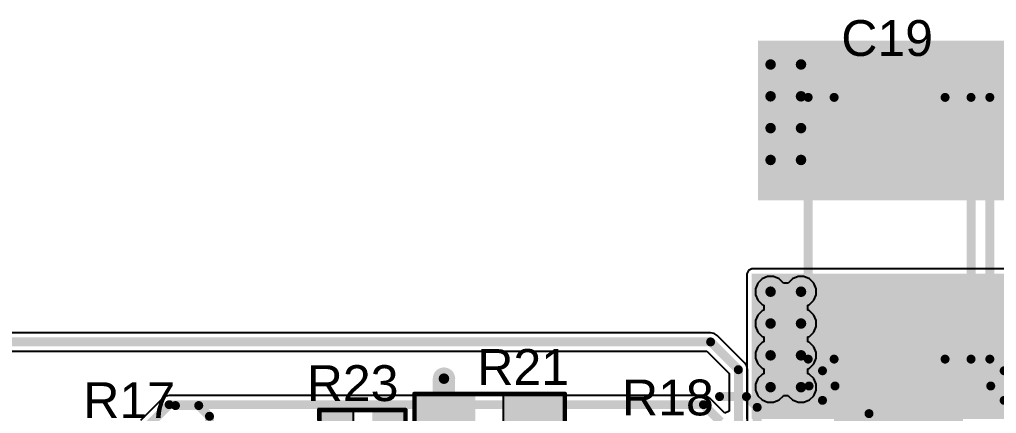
# Model space of a CAD drawing. Header units: millimetres. Extents: x -0.34 to 5.78, y -0.39 to 4.37.
# Drawn here: x 1.196 to 2.287, y 3.023 to 3.463 of the extents above; entities that cross this region are included whole.
import ezdxf

# ---------------------------------------------------------------- set-up
doc = ezdxf.new("R2010")
doc.units = ezdxf.units.MM
doc.header["$MEASUREMENT"] = 0
for name, color, linetype in [('BottomLayer', 5, 'Continuous'), ('BottomSolder', 6, 'Continuous'), ('TopLayer', 1, 'Continuous'), ('TopOverlay', 2, 'Continuous'), ('TopPaste', 8, 'Continuous'), ('TopSolder', 216, 'Continuous'), ('ViaHoleLayer', 16, 'Continuous')]:
    doc.layers.add(name, color=color, linetype=linetype)
doc.styles.add('Arial', font='', dxfattribs={"height": 0.2})
doc.styles.get('Arial').set_extended_font_data('Arial')

# ---------------------------------------------------------------- blocks, each defined once
blk = doc.blocks.new('R___0603_48')
at = {"layer": 'TopLayer'}
for points in [[(-0.015, 0.0175), (-0.015, -0.0175), (-0.045, -0.0175), (-0.045, 0.0175)], [(0.045, 0.0175), (0.045, -0.0175), (0.015, -0.0175), (0.015, 0.0175)]]:
    blk.add_hatch(color=1, dxfattribs=at).paths.add_polyline_path(points)
at = {"layer": 'TopPaste'}
for points in [[(-0.015, 0.0175), (-0.015, -0.0175), (-0.045, -0.0175), (-0.045, 0.0175)], [(0.045, 0.0175), (0.045, -0.0175), (0.015, -0.0175), (0.015, 0.0175)]]:
    blk.add_hatch(color=8, dxfattribs=at).paths.add_polyline_path(points)
at = {"layer": 'TopSolder'}
for points in [[(-0.011, 0.0215), (-0.011, -0.0215), (-0.049, -0.0215), (-0.049, 0.0215)], [(0.049, 0.0215), (0.049, -0.0215), (0.011, -0.0215), (0.011, 0.0215)]]:
    blk.add_hatch(color=216, dxfattribs=at).paths.add_polyline_path(points)
at = {"layer": 'TopOverlay', "const_width": 0.005}
for points in [[(-0.048, 0.021), (0.048, 0.021)], [(-0.048, -0.021), (-0.048, 0.021)], [(0.048, -0.021), (0.048, 0.021)], [(-0.048, -0.021), (0.048, -0.021)]]:
    blk.add_lwpolyline(points, dxfattribs=at)
at = {"layer": 'TopOverlay', "const_width": 0.0025}
for points in [[(-0.04925, 0.021, 1), (-0.04675, 0.021, 1)], [(-0.04925, 0.021, 1), (-0.04675, 0.021, 1)], [(0.04675, 0.021, 1), (0.04925, 0.021, 1)], [(0.04675, 0.021, 1), (0.04925, 0.021, 1)], [(-0.04925, -0.021, 1), (-0.04675, -0.021, 1)], [(-0.04925, -0.021, 1), (-0.04675, -0.021, 1)], [(0.04675, -0.021, 1), (0.04925, -0.021, 1)], [(0.04675, -0.021, 1), (0.04925, -0.021, 1)]]:
    blk.add_lwpolyline(points, format="xyb", close=True, dxfattribs=at)
blk = doc.blocks.new('R___1206_50')
at = {"layer": 'TopLayer'}
for points in [[(-0.08, 0.035), (-0.02, 0.035), (-0.02, -0.035), (-0.08, -0.035)], [(0.02, 0.035), (0.08, 0.035), (0.08, -0.035), (0.02, -0.035)]]:
    blk.add_hatch(color=1, dxfattribs=at).paths.add_polyline_path(points)
at = {"layer": 'TopPaste'}
for points in [[(-0.08, 0.035), (-0.02, 0.035), (-0.02, -0.035), (-0.08, -0.035)], [(0.02, 0.035), (0.08, 0.035), (0.08, -0.035), (0.02, -0.035)]]:
    blk.add_hatch(color=8, dxfattribs=at).paths.add_polyline_path(points)
at = {"layer": 'TopSolder'}
for points in [[(-0.084, 0.039), (-0.016, 0.039), (-0.016, -0.039), (-0.084, -0.039)], [(0.016, 0.039), (0.084, 0.039), (0.084, -0.039), (0.016, -0.039)]]:
    blk.add_hatch(color=216, dxfattribs=at).paths.add_polyline_path(points)
at = {"layer": 'TopOverlay', "const_width": 0.005}
for points in [[(-0.084, -0.039), (-0.084, 0.039)], [(-0.084, 0.039), (0.084, 0.039)], [(0.084, -0.039), (0.084, 0.039)], [(-0.084, -0.039), (0.084, -0.039)]]:
    blk.add_lwpolyline(points, dxfattribs=at)
at = {"layer": 'TopOverlay', "const_width": 0.0025}
for points in [[(-0.08525, 0.039, 1), (-0.08275, 0.039, 1)], [(-0.08525, 0.039, 1), (-0.08275, 0.039, 1)], [(0.08275, 0.039, 1), (0.08525, 0.039, 1)], [(0.08275, 0.039, 1), (0.08525, 0.039, 1)], [(-0.08525, -0.039, 1), (-0.08275, -0.039, 1)], [(-0.08525, -0.039, 1), (-0.08275, -0.039, 1)], [(0.08275, -0.039, 1), (0.08525, -0.039, 1)], [(0.08275, -0.039, 1), (0.08525, -0.039, 1)]]:
    blk.add_lwpolyline(points, format="xyb", close=True, dxfattribs=at)
blk = doc.blocks.new('C____E_130')
at = {"layer": 'TopLayer'}
for points in [[(-0.0549, 0.0506), (0.0549, 0.0506), (0.0549, -0.0506), (-0.0549, -0.0506)], [(0.1986, 0.0506), (0.3085, 0.0506), (0.3085, -0.0506), (0.1986, -0.0506)]]:
    blk.add_hatch(color=1, dxfattribs=at).paths.add_polyline_path(points)
at = {"layer": 'TopPaste'}
for points in [[(-0.0549, 0.0506), (0.0549, 0.0506), (0.0549, -0.0506), (-0.0549, -0.0506)], [(0.1986, 0.0506), (0.3085, 0.0506), (0.3085, -0.0506), (0.1986, -0.0506)]]:
    blk.add_hatch(color=8, dxfattribs=at).paths.add_polyline_path(points)
at = {"layer": 'TopSolder'}
for points in [[(-0.0589, 0.0546), (0.0589, 0.0546), (0.0589, -0.0546), (-0.0589, -0.0546)], [(0.1946, 0.0546), (0.3125, 0.0546), (0.3125, -0.0546), (0.1946, -0.0546)]]:
    blk.add_hatch(color=216, dxfattribs=at).paths.add_polyline_path(points)
at = {"layer": 'TopOverlay', "const_width": 0.01}
for points in [[(-0.0452, 0.09), (-0.0452, 0.061)], [(-0.0152, 0.091), (0.2768, 0.091)], [(-0.0152, 0.091), (-0.0152, 0.062)], [(0.2768, 0.091), (0.2768, 0.062)], [(-0.0612, 0.075), (-0.0282, 0.075)], [(-0.0152, -0.062), (-0.0152, -0.091)], [(0.2768, -0.062), (0.2768, -0.091)], [(-0.0152, -0.091), (0.2768, -0.091)]]:
    blk.add_lwpolyline(points, dxfattribs=at)
at = {"layer": 'TopOverlay', "const_width": 0.005}
for points in [[(-0.0477, 0.09, 1), (-0.0427, 0.09, 1)], [(-0.0177, 0.091, 1), (-0.0127, 0.091, 1)], [(-0.0177, 0.091, 1), (-0.0127, 0.091, 1)], [(0.2743, 0.091, 1), (0.2793, 0.091, 1)], [(0.2743, 0.091, 1), (0.2793, 0.091, 1)], [(-0.0637, 0.075, 1), (-0.0587, 0.075, 1)], [(-0.0307, 0.075, 1), (-0.0257, 0.075, 1)], [(-0.0477, 0.061, 1), (-0.0427, 0.061, 1)], [(-0.0177, 0.062, 1), (-0.0127, 0.062, 1)], [(0.2743, 0.062, 1), (0.2793, 0.062, 1)], [(-0.0177, -0.062, 1), (-0.0127, -0.062, 1)], [(0.2743, -0.062, 1), (0.2793, -0.062, 1)], [(-0.0177, -0.091, 1), (-0.0127, -0.091, 1)], [(-0.0177, -0.091, 1), (-0.0127, -0.091, 1)], [(0.2743, -0.091, 1), (0.2793, -0.091, 1)], [(0.2743, -0.091, 1), (0.2793, -0.091, 1)]]:
    blk.add_lwpolyline(points, format="xyb", close=True, dxfattribs=at)
blk = doc.blocks.new('C____E_131')
at = {"layer": 'TopLayer'}
for points in [[(-0.0549, 0.0506), (0.0549, 0.0506), (0.0549, -0.0506), (-0.0549, -0.0506)], [(0.1986, 0.0506), (0.3085, 0.0506), (0.3085, -0.0506), (0.1986, -0.0506)]]:
    blk.add_hatch(color=1, dxfattribs=at).paths.add_polyline_path(points)
at = {"layer": 'TopPaste'}
for points in [[(-0.0549, 0.0506), (0.0549, 0.0506), (0.0549, -0.0506), (-0.0549, -0.0506)], [(0.1986, 0.0506), (0.3085, 0.0506), (0.3085, -0.0506), (0.1986, -0.0506)]]:
    blk.add_hatch(color=8, dxfattribs=at).paths.add_polyline_path(points)
at = {"layer": 'TopSolder'}
for points in [[(-0.0589, 0.0546), (0.0589, 0.0546), (0.0589, -0.0546), (-0.0589, -0.0546)], [(0.1946, 0.0546), (0.3125, 0.0546), (0.3125, -0.0546), (0.1946, -0.0546)]]:
    blk.add_hatch(color=216, dxfattribs=at).paths.add_polyline_path(points)
at = {"layer": 'TopOverlay', "const_width": 0.01}
for points in [[(-0.0452, 0.09), (-0.0452, 0.061)], [(-0.0152, 0.091), (0.2768, 0.091)], [(-0.0152, 0.091), (-0.0152, 0.062)], [(0.2768, 0.091), (0.2768, 0.062)], [(-0.0612, 0.075), (-0.0282, 0.075)], [(-0.0152, -0.062), (-0.0152, -0.091)], [(0.2768, -0.062), (0.2768, -0.091)], [(-0.0152, -0.091), (0.2768, -0.091)]]:
    blk.add_lwpolyline(points, dxfattribs=at)
at = {"layer": 'TopOverlay', "const_width": 0.005}
for points in [[(-0.0477, 0.09, 1), (-0.0427, 0.09, 1)], [(-0.0177, 0.091, 1), (-0.0127, 0.091, 1)], [(-0.0177, 0.091, 1), (-0.0127, 0.091, 1)], [(0.2743, 0.091, 1), (0.2793, 0.091, 1)], [(0.2743, 0.091, 1), (0.2793, 0.091, 1)], [(-0.0637, 0.075, 1), (-0.0587, 0.075, 1)], [(-0.0307, 0.075, 1), (-0.0257, 0.075, 1)], [(-0.0477, 0.061, 1), (-0.0427, 0.061, 1)], [(-0.0177, 0.062, 1), (-0.0127, 0.062, 1)], [(0.2743, 0.062, 1), (0.2793, 0.062, 1)], [(-0.0177, -0.062, 1), (-0.0127, -0.062, 1)], [(0.2743, -0.062, 1), (0.2793, -0.062, 1)], [(-0.0177, -0.091, 1), (-0.0127, -0.091, 1)], [(-0.0177, -0.091, 1), (-0.0127, -0.091, 1)], [(0.2743, -0.091, 1), (0.2793, -0.091, 1)], [(0.2743, -0.091, 1), (0.2793, -0.091, 1)]]:
    blk.add_lwpolyline(points, format="xyb", close=True, dxfattribs=at)

msp = doc.modelspace()

# ---------------------------------------------------------------- hatches: boundary and pattern name
at = {"layer": 'BottomLayer'}
h = msp.add_hatch(color=5, dxfattribs=at)
edge = h.paths.add_edge_path()
edge.add_arc((2.035, 3.4125), 0.0118, 0, 360)
h = msp.add_hatch(color=5, dxfattribs=at)
edge = h.paths.add_edge_path()
edge.add_arc((2.069, 3.4125), 0.0118, 0, 360)
h = msp.add_hatch(color=5, dxfattribs=at)
edge = h.paths.add_edge_path()
edge.add_arc((2.035, 3.377), 0.0118, 0, 360)
h = msp.add_hatch(color=5, dxfattribs=at)
edge = h.paths.add_edge_path()
edge.add_arc((2.069, 3.377), 0.0118, 0, 360)
h = msp.add_hatch(color=5, dxfattribs=at)
edge = h.paths.add_edge_path()
edge.add_arc((2.035, 3.3415), 0.0118, 0, 360)
h = msp.add_hatch(color=5, dxfattribs=at)
edge = h.paths.add_edge_path()
edge.add_arc((2.069, 3.3415), 0.0118, 0, 360)
h = msp.add_hatch(color=5, dxfattribs=at)
edge = h.paths.add_edge_path()
edge.add_arc((2.035, 3.306), 0.0118, 0, 360)
h = msp.add_hatch(color=5, dxfattribs=at)
edge = h.paths.add_edge_path()
edge.add_arc((2.069, 3.306), 0.0118, 0, 360)
h = msp.add_hatch(color=5, dxfattribs=at)
edge = h.paths.add_edge_path()
edge.add_arc((2.035, 3.159), 0.0118, 0, 360)
h = msp.add_hatch(color=5, dxfattribs=at)
edge = h.paths.add_edge_path()
edge.add_arc((2.069, 3.159), 0.0118, 0, 360)
h = msp.add_hatch(color=5, dxfattribs=at)
edge = h.paths.add_edge_path()
edge.add_arc((2.035, 3.1235), 0.0118, 0, 360)
h = msp.add_hatch(color=5, dxfattribs=at)
edge = h.paths.add_edge_path()
edge.add_arc((2.069, 3.1235), 0.0118, 0, 360)
h = msp.add_hatch(color=5, dxfattribs=at)
edge = h.paths.add_edge_path()
edge.add_arc((2.035, 3.088), 0.0118, 0, 360)
h = msp.add_hatch(color=5, dxfattribs=at)
edge = h.paths.add_edge_path()
edge.add_arc((2.069, 3.088), 0.0118, 0, 360)
h = msp.add_hatch(color=5, dxfattribs=at)
edge = h.paths.add_edge_path()
edge.add_arc((1.67, 3.062), 0.0118, 0, 360)
h = msp.add_hatch(color=5, dxfattribs=at)
edge = h.paths.add_edge_path()
edge.add_arc((2.035, 3.0525), 0.0118, 0, 360)
h = msp.add_hatch(color=5, dxfattribs=at)
edge = h.paths.add_edge_path()
edge.add_arc((2.069, 3.0525), 0.0118, 0, 360)
at = {"layer": 'BottomSolder'}
h = msp.add_hatch(color=6, dxfattribs=at)
edge = h.paths.add_edge_path()
edge.add_arc((2.035, 3.4125), 0.00991, 0, 360)
h = msp.add_hatch(color=6, dxfattribs=at)
edge = h.paths.add_edge_path()
edge.add_arc((2.069, 3.4125), 0.00991, 0, 360)
h = msp.add_hatch(color=6, dxfattribs=at)
edge = h.paths.add_edge_path()
edge.add_arc((2.035, 3.377), 0.00991, 0, 360)
h = msp.add_hatch(color=6, dxfattribs=at)
edge = h.paths.add_edge_path()
edge.add_arc((2.069, 3.377), 0.00991, 0, 360)
h = msp.add_hatch(color=6, dxfattribs=at)
edge = h.paths.add_edge_path()
edge.add_arc((2.035, 3.3415), 0.00991, 0, 360)
h = msp.add_hatch(color=6, dxfattribs=at)
edge = h.paths.add_edge_path()
edge.add_arc((2.069, 3.3415), 0.00991, 0, 360)
h = msp.add_hatch(color=6, dxfattribs=at)
edge = h.paths.add_edge_path()
edge.add_arc((2.035, 3.306), 0.00991, 0, 360)
h = msp.add_hatch(color=6, dxfattribs=at)
edge = h.paths.add_edge_path()
edge.add_arc((2.069, 3.306), 0.00991, 0, 360)
h = msp.add_hatch(color=6, dxfattribs=at)
edge = h.paths.add_edge_path()
edge.add_arc((2.035, 3.159), 0.00991, 0, 360)
h = msp.add_hatch(color=6, dxfattribs=at)
edge = h.paths.add_edge_path()
edge.add_arc((2.069, 3.159), 0.00991, 0, 360)
h = msp.add_hatch(color=6, dxfattribs=at)
edge = h.paths.add_edge_path()
edge.add_arc((2.035, 3.1235), 0.00991, 0, 360)
h = msp.add_hatch(color=6, dxfattribs=at)
edge = h.paths.add_edge_path()
edge.add_arc((2.069, 3.1235), 0.00991, 0, 360)
h = msp.add_hatch(color=6, dxfattribs=at)
edge = h.paths.add_edge_path()
edge.add_arc((2.035, 3.088), 0.00991, 0, 360)
h = msp.add_hatch(color=6, dxfattribs=at)
edge = h.paths.add_edge_path()
edge.add_arc((2.069, 3.088), 0.00991, 0, 360)
h = msp.add_hatch(color=6, dxfattribs=at)
edge = h.paths.add_edge_path()
edge.add_arc((1.67, 3.062), 0.00991, 0, 360)
h = msp.add_hatch(color=6, dxfattribs=at)
edge = h.paths.add_edge_path()
edge.add_arc((2.035, 3.0525), 0.00991, 0, 360)
h = msp.add_hatch(color=6, dxfattribs=at)
edge = h.paths.add_edge_path()
edge.add_arc((2.069, 3.0525), 0.00991, 0, 360)
at = {"layer": 'TopLayer'}
for points in [[(2.021, 3.261), (2.522, 3.261), (2.522, 3.439), (2.021, 3.439)], [(2.014, 3.017), (2.528, 3.017), (2.528, 3.179), (2.014, 3.179)], [(2.25, 2.978), (2.25, 3.179), (2.106, 3.179), (2.106, 2.978)]]:
    msp.add_hatch(color=1, dxfattribs=at).paths.add_polyline_path(points)
h = msp.add_hatch(color=1, dxfattribs=at)
edge = h.paths.add_edge_path()
edge.add_arc((2.035, 3.4125), 0.0118, 0, 360)
h = msp.add_hatch(color=1, dxfattribs=at)
edge = h.paths.add_edge_path()
edge.add_arc((2.069, 3.4125), 0.0118, 0, 360)
h = msp.add_hatch(color=1, dxfattribs=at)
edge = h.paths.add_edge_path()
edge.add_arc((2.035, 3.377), 0.0118, 0, 360)
h = msp.add_hatch(color=1, dxfattribs=at)
edge = h.paths.add_edge_path()
edge.add_arc((2.069, 3.377), 0.0118, 0, 360)
h = msp.add_hatch(color=1, dxfattribs=at)
edge = h.paths.add_edge_path()
edge.add_arc((2.035, 3.3415), 0.0118, 0, 360)
h = msp.add_hatch(color=1, dxfattribs=at)
edge = h.paths.add_edge_path()
edge.add_arc((2.069, 3.3415), 0.0118, 0, 360)
h = msp.add_hatch(color=1, dxfattribs=at)
edge = h.paths.add_edge_path()
edge.add_arc((2.035, 3.306), 0.0118, 0, 360)
h = msp.add_hatch(color=1, dxfattribs=at)
edge = h.paths.add_edge_path()
edge.add_arc((2.069, 3.306), 0.0118, 0, 360)
h = msp.add_hatch(color=1, dxfattribs=at)
edge = h.paths.add_edge_path()
edge.add_arc((2.035, 3.159), 0.0118, 0, 360)
h = msp.add_hatch(color=1, dxfattribs=at)
edge = h.paths.add_edge_path()
edge.add_arc((2.069, 3.159), 0.0118, 0, 360)
h = msp.add_hatch(color=1, dxfattribs=at)
edge = h.paths.add_edge_path()
edge.add_arc((2.035, 3.1235), 0.0118, 0, 360)
h = msp.add_hatch(color=1, dxfattribs=at)
edge = h.paths.add_edge_path()
edge.add_arc((2.069, 3.1235), 0.0118, 0, 360)
h = msp.add_hatch(color=1, dxfattribs=at)
edge = h.paths.add_edge_path()
edge.add_arc((2.035, 3.088), 0.0118, 0, 360)
h = msp.add_hatch(color=1, dxfattribs=at)
edge = h.paths.add_edge_path()
edge.add_arc((2.069, 3.088), 0.0118, 0, 360)
h = msp.add_hatch(color=1, dxfattribs=at)
edge = h.paths.add_edge_path()
edge.add_arc((1.67, 3.062), 0.0118, 0, 360)
h = msp.add_hatch(color=1, dxfattribs=at)
edge = h.paths.add_edge_path()
edge.add_arc((2.035, 3.0525), 0.0118, 0, 360)
h = msp.add_hatch(color=1, dxfattribs=at)
edge = h.paths.add_edge_path()
edge.add_arc((2.069, 3.0525), 0.0118, 0, 360)
at = {"layer": 'TopSolder'}
h = msp.add_hatch(color=216, dxfattribs=at)
edge = h.paths.add_edge_path()
edge.add_arc((2.035, 3.4125), 0.00991, 0, 360)
h = msp.add_hatch(color=216, dxfattribs=at)
edge = h.paths.add_edge_path()
edge.add_arc((2.069, 3.4125), 0.00991, 0, 360)
h = msp.add_hatch(color=216, dxfattribs=at)
edge = h.paths.add_edge_path()
edge.add_arc((2.035, 3.377), 0.00991, 0, 360)
h = msp.add_hatch(color=216, dxfattribs=at)
edge = h.paths.add_edge_path()
edge.add_arc((2.069, 3.377), 0.00991, 0, 360)
h = msp.add_hatch(color=216, dxfattribs=at)
edge = h.paths.add_edge_path()
edge.add_arc((2.035, 3.3415), 0.00991, 0, 360)
h = msp.add_hatch(color=216, dxfattribs=at)
edge = h.paths.add_edge_path()
edge.add_arc((2.069, 3.3415), 0.00991, 0, 360)
h = msp.add_hatch(color=216, dxfattribs=at)
edge = h.paths.add_edge_path()
edge.add_arc((2.035, 3.306), 0.00991, 0, 360)
h = msp.add_hatch(color=216, dxfattribs=at)
edge = h.paths.add_edge_path()
edge.add_arc((2.069, 3.306), 0.00991, 0, 360)
h = msp.add_hatch(color=216, dxfattribs=at)
edge = h.paths.add_edge_path()
edge.add_arc((2.035, 3.159), 0.00991, 0, 360)
h = msp.add_hatch(color=216, dxfattribs=at)
edge = h.paths.add_edge_path()
edge.add_arc((2.069, 3.159), 0.00991, 0, 360)
h = msp.add_hatch(color=216, dxfattribs=at)
edge = h.paths.add_edge_path()
edge.add_arc((2.035, 3.1235), 0.00991, 0, 360)
h = msp.add_hatch(color=216, dxfattribs=at)
edge = h.paths.add_edge_path()
edge.add_arc((2.069, 3.1235), 0.00991, 0, 360)
h = msp.add_hatch(color=216, dxfattribs=at)
edge = h.paths.add_edge_path()
edge.add_arc((2.035, 3.088), 0.00991, 0, 360)
h = msp.add_hatch(color=216, dxfattribs=at)
edge = h.paths.add_edge_path()
edge.add_arc((2.069, 3.088), 0.00991, 0, 360)
h = msp.add_hatch(color=216, dxfattribs=at)
edge = h.paths.add_edge_path()
edge.add_arc((1.67, 3.062), 0.00991, 0, 360)
h = msp.add_hatch(color=216, dxfattribs=at)
edge = h.paths.add_edge_path()
edge.add_arc((2.035, 3.0525), 0.00991, 0, 360)
h = msp.add_hatch(color=216, dxfattribs=at)
edge = h.paths.add_edge_path()
edge.add_arc((2.069, 3.0525), 0.00991, 0, 360)
at = {"layer": 'ViaHoleLayer'}
h = msp.add_hatch(color=16, dxfattribs=at)
edge = h.paths.add_edge_path()
edge.add_arc((2.035, 3.4125), 0.00591, 0, 360)
h = msp.add_hatch(color=16, dxfattribs=at)
edge = h.paths.add_edge_path()
edge.add_arc((2.069, 3.4125), 0.00591, 0, 360)
h = msp.add_hatch(color=16, dxfattribs=at)
edge = h.paths.add_edge_path()
edge.add_arc((2.035, 3.377), 0.00591, 0, 360)
h = msp.add_hatch(color=16, dxfattribs=at)
edge = h.paths.add_edge_path()
edge.add_arc((2.069, 3.377), 0.00591, 0, 360)
h = msp.add_hatch(color=16, dxfattribs=at)
edge = h.paths.add_edge_path()
edge.add_arc((2.035, 3.3415), 0.00591, 0, 360)
h = msp.add_hatch(color=16, dxfattribs=at)
edge = h.paths.add_edge_path()
edge.add_arc((2.069, 3.3415), 0.00591, 0, 360)
h = msp.add_hatch(color=16, dxfattribs=at)
edge = h.paths.add_edge_path()
edge.add_arc((2.035, 3.306), 0.00591, 0, 360)
h = msp.add_hatch(color=16, dxfattribs=at)
edge = h.paths.add_edge_path()
edge.add_arc((2.069, 3.306), 0.00591, 0, 360)
h = msp.add_hatch(color=16, dxfattribs=at)
edge = h.paths.add_edge_path()
edge.add_arc((2.035, 3.159), 0.00591, 0, 360)
h = msp.add_hatch(color=16, dxfattribs=at)
edge = h.paths.add_edge_path()
edge.add_arc((2.069, 3.159), 0.00591, 0, 360)
h = msp.add_hatch(color=16, dxfattribs=at)
edge = h.paths.add_edge_path()
edge.add_arc((2.035, 3.1235), 0.00591, 0, 360)
h = msp.add_hatch(color=16, dxfattribs=at)
edge = h.paths.add_edge_path()
edge.add_arc((2.069, 3.1235), 0.00591, 0, 360)
h = msp.add_hatch(color=16, dxfattribs=at)
edge = h.paths.add_edge_path()
edge.add_arc((2.035, 3.088), 0.00591, 0, 360)
h = msp.add_hatch(color=16, dxfattribs=at)
edge = h.paths.add_edge_path()
edge.add_arc((2.069, 3.088), 0.00591, 0, 360)
h = msp.add_hatch(color=16, dxfattribs=at)
edge = h.paths.add_edge_path()
edge.add_arc((1.67, 3.062), 0.00591, 0, 360)
h = msp.add_hatch(color=16, dxfattribs=at)
edge = h.paths.add_edge_path()
edge.add_arc((2.035, 3.0525), 0.00591, 0, 360)
h = msp.add_hatch(color=16, dxfattribs=at)
edge = h.paths.add_edge_path()
edge.add_arc((2.069, 3.0525), 0.00591, 0, 360)

# ---------------------------------------------------------------- linework, layer by layer
at = {"layer": 'BottomLayer'}
for p, q in [((2.0207, 3.1685), (2.0182, 3.1623)), ((2.0255, 3.1733), (2.0207, 3.1685)), ((2.0317, 3.1758), (2.0255, 3.1733)), ((2.0383, 3.1758), (2.0317, 3.1758)), ((2.0445, 3.1733), (2.0383, 3.1758)), ((2.0493, 3.1685), (2.0445, 3.1733)), ((2.0493, 3.1684), (2.0493, 3.1685)), ((2.0547, 3.1684), (2.0493, 3.1684)), ((2.0595, 3.1733), (2.0547, 3.1685)), ((2.0547, 3.1685), (2.0547, 3.1684)), ((2.0657, 3.1758), (2.0595, 3.1733)), ((2.0723, 3.1758), (2.0657, 3.1758)), ((2.0785, 3.1733), (2.0723, 3.1758)), ((2.0833, 3.1685), (2.0785, 3.1733)), ((2.0858, 3.1623), (2.0833, 3.1685)), ((2.0182, 3.1623), (2.0182, 3.1557)), ((2.0182, 3.1557), (2.0207, 3.1495)), ((2.0833, 3.1495), (2.0858, 3.1557)), ((2.0858, 3.1557), (2.0858, 3.1623)), ((2.0207, 3.1495), (2.0255, 3.1447)), ((2.0255, 3.1447), (2.0274, 3.144)), ((2.0766, 3.144), (2.0785, 3.1447)), ((2.0785, 3.1447), (2.0833, 3.1495)), ((2.0255, 3.1378), (2.0207, 3.133)), ((2.0274, 3.1385), (2.0255, 3.1378)), ((2.0274, 3.144), (2.0274, 3.1385)), ((2.0766, 3.1385), (2.0766, 3.144)), ((2.0785, 3.1378), (2.0766, 3.1385)), ((2.0833, 3.133), (2.0785, 3.1378)), ((2.0207, 3.133), (2.0182, 3.1268)), ((2.0182, 3.1268), (2.0182, 3.1202)), ((2.0858, 3.1268), (2.0833, 3.133)), ((2.0858, 3.1202), (2.0858, 3.1268)), ((1.968, 3.1132), (1.161, 3.1132)), ((1.9719, 3.1124), (1.968, 3.1132)), ((1.9752, 3.1102), (1.9719, 3.1124)), ((2.0182, 3.1202), (2.0207, 3.114)), ((2.0207, 3.114), (2.0255, 3.1092)), ((2.0785, 3.1092), (2.0833, 3.114)), ((2.0833, 3.114), (2.0858, 3.1202)), ((2.0062, 3.0792), (1.9752, 3.1102)), ((2.0255, 3.1023), (2.0207, 3.0975)), ((2.0255, 3.1092), (2.0274, 3.1085)), ((2.0274, 3.103), (2.0255, 3.1023)), ((2.0274, 3.1085), (2.0274, 3.103)), ((2.0766, 3.1085), (2.0785, 3.1092)), ((2.0766, 3.103), (2.0766, 3.1085)), ((2.0785, 3.1023), (2.0766, 3.103)), ((2.0833, 3.0975), (2.0785, 3.1023)), ((1.1652, 3.0928), (1.9638, 3.0928)), ((1.9638, 3.0928), (1.9888, 3.0678)), ((2.0207, 3.0975), (2.0182, 3.0913)), ((2.0182, 3.0913), (2.0182, 3.0847)), ((2.0858, 3.0913), (2.0833, 3.0975)), ((2.0858, 3.0847), (2.0858, 3.0913)), ((2.0084, 3.0759), (2.0062, 3.0792)), ((2.0182, 3.0847), (2.0207, 3.0785)), ((2.0207, 3.0785), (2.0255, 3.0737)), ((2.0785, 3.0737), (2.0833, 3.0785)), ((2.0833, 3.0785), (2.0858, 3.0847)), ((1.9888, 3.0678), (1.9888, 3.0257)), ((2.0092, 3.072), (2.0084, 3.0759)), ((2.0092, 2.9317), (2.0092, 3.072)), ((2.0255, 3.0737), (2.0274, 3.073)), ((2.0274, 3.073), (2.0274, 3.0675)), ((2.0766, 3.073), (2.0785, 3.0737)), ((2.0766, 3.0675), (2.0766, 3.073)), ((2.0207, 3.062), (2.0182, 3.0558)), ((2.0255, 3.0668), (2.0207, 3.062)), ((2.0274, 3.0675), (2.0255, 3.0668)), ((2.0785, 3.0668), (2.0766, 3.0675)), ((2.0833, 3.062), (2.0785, 3.0668)), ((2.0858, 3.0558), (2.0833, 3.062)), ((2.0182, 3.0558), (2.0182, 3.0492)), ((2.0182, 3.0492), (2.0207, 3.043)), ((2.0833, 3.043), (2.0858, 3.0492)), ((2.0858, 3.0492), (2.0858, 3.0558)), ((1.3558, 3.0402), (1.3308, 3.0152)), ((1.3591, 3.0424), (1.3558, 3.0402)), ((1.363, 3.0432), (1.3591, 3.0424)), ((1.96, 3.0432), (1.363, 3.0432)), ((1.9639, 3.0424), (1.96, 3.0432)), ((1.9672, 3.0402), (1.9639, 3.0424)), ((1.9838, 3.0236), (1.9672, 3.0402)), ((2.0207, 3.043), (2.0255, 3.0382)), ((2.0255, 3.0382), (2.0317, 3.0357)), ((2.0317, 3.0357), (2.0383, 3.0357)), ((2.0383, 3.0357), (2.0445, 3.0382)), ((2.0445, 3.0382), (2.0493, 3.043)), ((2.0493, 3.043), (2.0493, 3.0431)), ((2.0493, 3.0431), (2.0547, 3.0431)), ((2.0547, 3.0431), (2.0547, 3.043)), ((2.0547, 3.043), (2.0595, 3.0382)), ((2.0595, 3.0382), (2.0657, 3.0357)), ((2.0657, 3.0357), (2.0723, 3.0357)), ((2.0723, 3.0357), (2.0785, 3.0382)), ((2.0785, 3.0382), (2.0833, 3.043)), ((1.9888, 3.0257), (1.9838, 3.0236))]:
    msp.add_line(p, q, dxfattribs=at)
at = {"layer": 'BottomLayer', "const_width": 0.01}
for points in [[(1.161, 3.103), (1.968, 3.103)], [(1.968, 3.103), (1.999, 3.072)], [(1.999, 2.924), (1.999, 3.072)], [(1.338, 3.008), (1.363, 3.033)], [(1.363, 3.033), (1.96, 3.033)], [(1.96, 3.033), (1.979, 3.014)]]:
    msp.add_lwpolyline(points, dxfattribs=at)
at = {"layer": 'BottomLayer', "const_width": 0.005}
for points in [[(1.9655, 3.103, 1), (1.9705, 3.103, 1)], [(1.9655, 3.103, 1), (1.9705, 3.103, 1)], [(1.9965, 3.072, 1), (2.0015, 3.072, 1)], [(1.9965, 3.072, 1), (2.0015, 3.072, 1)], [(1.3605, 3.033, 1), (1.3655, 3.033, 1)], [(1.3605, 3.033, 1), (1.3655, 3.033, 1)], [(1.9575, 3.033, 1), (1.9625, 3.033, 1)], [(1.9575, 3.033, 1), (1.9625, 3.033, 1)]]:
    msp.add_lwpolyline(points, format="xyb", close=True, dxfattribs=at)
at = {"layer": 'TopLayer'}
for p, q in [((2.0102, 3.1828), (2.0086, 3.179)), ((2.0086, 3.179), (2.0086, 3.017)), ((2.014, 3.1844), (2.0102, 3.1828)), ((2.528, 3.1844), (2.014, 3.1844)), ((1.806, 3.046), (1.736, 3.046)), ((1.736, 3.046), (1.736, 2.966)), ((1.806, 2.966), (1.806, 3.046)), ((1.569, 3.0285), (1.529, 3.0285)), ((1.529, 3.0285), (1.529, 3.0156)), ((1.569, 2.9835), (1.569, 3.0285))]:
    msp.add_line(p, q, dxfattribs=at)
at = {"layer": 'TopLayer', "const_width": 0.025}
msp.add_lwpolyline([(1.67, 3.007), (1.67, 3.062)], dxfattribs=at)
at = {"layer": 'TopLayer', "const_width": 0.0125}
msp.add_lwpolyline([(1.6638, 3.062, 1), (1.6763, 3.062, 1)], format="xyb", close=True, dxfattribs=at)
at = {"layer": 'TopOverlay', "const_width": 0.01}
for points in [[(1.978, 3.042), (2.008, 3.042)], [(2.008, 3.042), (2.02, 3.03)], [(1.37, 3.032), (1.396, 3.032)], [(1.396, 3.032), (1.408, 3.02)], [(2.02, 2.907), (2.02, 3.03)], [(1.408, 2.907), (1.408, 3.02)], [(2.145, 2.917), (2.145, 3.023)], [(2.145, 3.023), (2.434, 3.023)]]:
    msp.add_lwpolyline(points, dxfattribs=at)
at = {"layer": 'TopOverlay', "const_width": 0.005}
for points in [[(1.9755, 3.042, 1), (1.9805, 3.042, 1)], [(2.0055, 3.042, 1), (2.0105, 3.042, 1)], [(2.0055, 3.042, 1), (2.0105, 3.042, 1)], [(1.3675, 3.032, 1), (1.3725, 3.032, 1)], [(1.3935, 3.032, 1), (1.3985, 3.032, 1)], [(1.3935, 3.032, 1), (1.3985, 3.032, 1)], [(2.0175, 3.03, 1), (2.0225, 3.03, 1)], [(2.0175, 3.03, 1), (2.0225, 3.03, 1)], [(1.4055, 3.02, 1), (1.4105, 3.02, 1)], [(1.4055, 3.02, 1), (1.4105, 3.02, 1)], [(2.1425, 3.023, 1), (2.1475, 3.023, 1)], [(2.1425, 3.023, 1), (2.1475, 3.023, 1)]]:
    msp.add_lwpolyline(points, format="xyb", close=True, dxfattribs=at)

# ---------------------------------------------------------------- block references
at = {"rotation": 90}
for name, p in [('C____E_131', (2.168, 3.099)), ('C____E_130', (2.371, 3.099))]:
    msp.add_blockref(name, p, dxfattribs=at)
for name, p in [('R___1206_50', (1.721, 3.006)), ('R___0603_48', (1.579, 3.006))]:
    msp.add_blockref(name, p)

# ---------------------------------------------------------------- texts
at = {"layer": 'TopOverlay', "style": 'Arial'}
for s, p in [('C19', (2.114, 3.422)), ('R21', (1.7073, 3.055)), ('R23', (1.5167, 3.037)), ('R17', (1.267, 3.018)), ('R18', (1.869, 3.021))]:
    msp.add_text(s, height=0.04, dxfattribs=at).set_placement(p)

doc.saveas('drawing.dxf')
